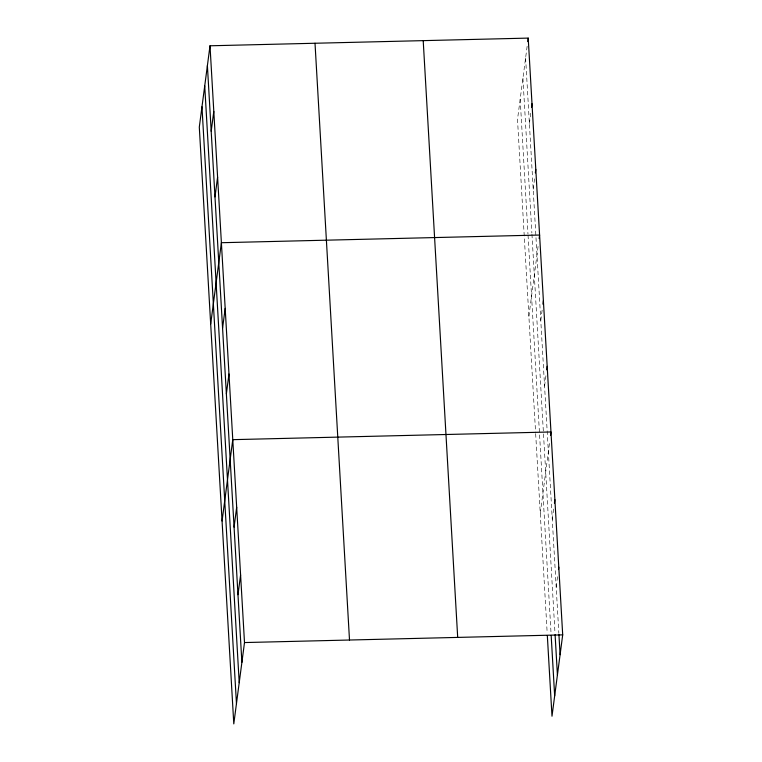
<?xml version="1.0" encoding="UTF-8"?>
<svg xmlns="http://www.w3.org/2000/svg" width="762" height="762" viewBox="0 0 762 762"><rect width="100%" height="100%" fill="white"/><g stroke="black" fill="none" stroke-linecap="round" stroke-linejoin="round"><path stroke-width="0.57" stroke-dasharray="3.81 2.86" d="M527.142 46.263L517.503 119.444L535.591 432.435M529.399 123.558L530.933 111.9M533.19 189.205L534.724 177.546M528.885 316.382L538.363 244.364M540.782 320.497L542.163 310.001M544.573 386.143L545.954 375.647M540.268 513.312L549.592 442.455M552.279 519.417L553.812 507.759M556.184 587.054L557.87 574.234M525.599 57.912L558.86 633.327M522.932 78.219L531.876 232.953M531.943 234.125L555.022 633.46M520.179 99.146L527.971 233.953M528.037 235.125L551.031 633.022M535.657 433.607L547.192 633.155"/><path stroke-width="1.14" d="M210.007 45.787L199.301 127.13L233.791 723.9L244.497 642.557L210.007 45.787L528.209 38.1L562.699 634.87L551.993 716.213L547.326 635.537M211.188 131.245L213.798 111.423M214.989 196.891L217.599 177.07M210.683 324.06L221.39 242.716L539.591 235.039L539.134 238.535M222.571 328.174L225.181 308.362M226.371 393.821L228.981 374.009M222.066 520.998L232.772 439.655L550.974 431.968L550.516 435.464M234.067 527.104L236.677 507.282M237.982 594.731L240.592 574.919M527.752 41.596L528.209 38.1M531.543 107.242L532.009 103.746M535.343 172.888L535.8 169.393M542.925 304.171L543.392 300.676M546.725 369.818L547.183 366.322M554.422 503.101L554.888 499.605M558.489 569.566L558.794 567.233M244.497 642.557L562.699 634.87M558.927 634.517L560.089 654.682M555.088 634.651L557.422 674.989M551.164 635.394L554.669 695.916M423.205 40.634L457.695 637.403M315.011 43.243L349.501 640.013M207.397 65.599L241.887 662.369M204.73 85.906L239.211 682.676M201.968 106.823L236.458 703.593"/></g></svg>
